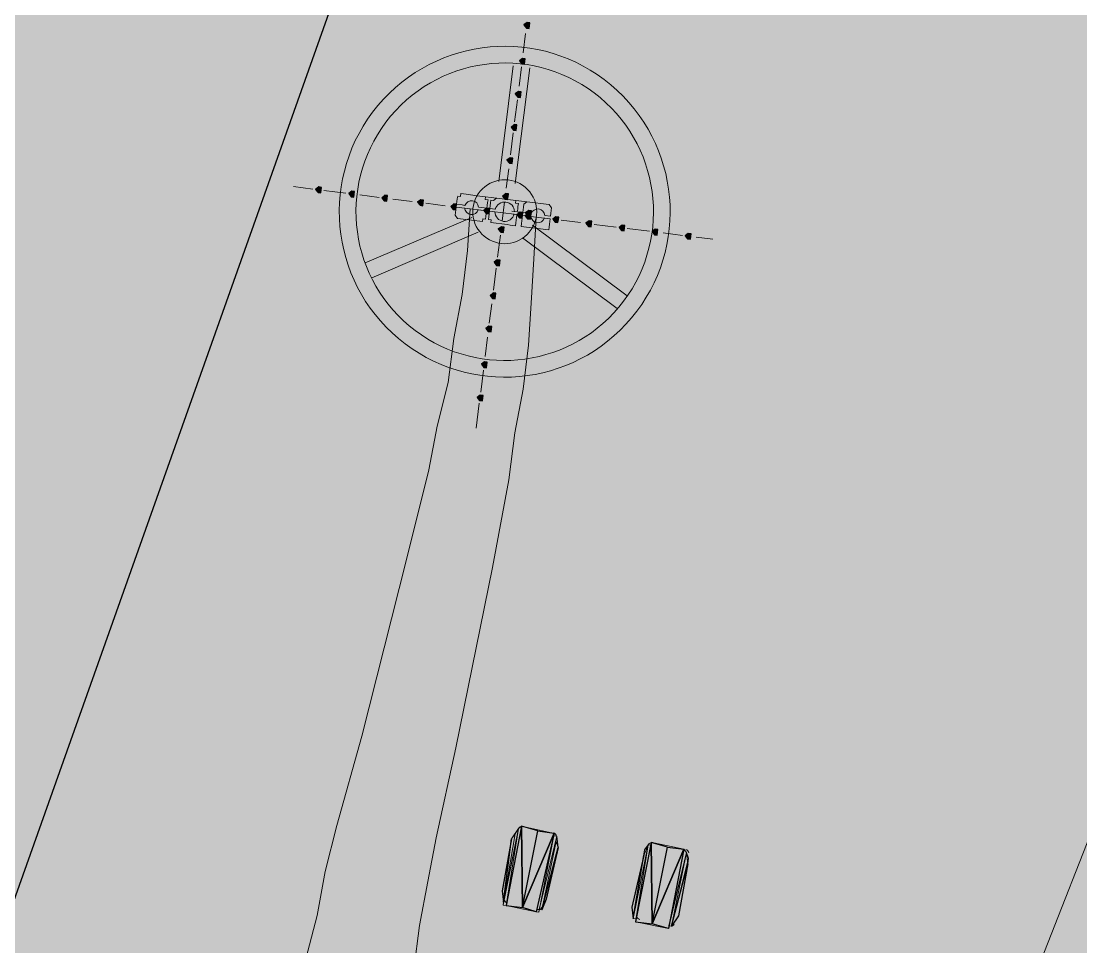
# Model space of a CAD drawing. Header units: metres. Extents: x -4 to 509425, y 7549 to 4732445.
# Drawn here: x 476022.49 to 476025.717, y 4719784.558 to 4719787.376 of the extents above; entities that cross this region are included whole.
import ezdxf

# ---------------------------------------------------------------- set-up
doc = ezdxf.new("R2010")
doc.units = ezdxf.units.M
doc.header["$LTSCALE"] = 0.01
doc.header["$MEASUREMENT"] = 0
doc.layers.get('0').update_dxf_attribs({"lineweight": 0})
for name, color, linetype in [('_SUBESTACIÓN', 1, 'Continuous'), ('NUDO GAROÑA', 211, 'Continuous'), ('SUBESTACION LA VID', 253, 'Continuous')]:
    doc.layers.add(name, color=color, linetype=linetype)
doc.layers.add('LINEA LA VID-EL CARRASCAL EXISTENTE', color=255, linetype='Continuous', lineweight=0)
doc.layers.add('VCRB LINEA ENTRONQUE', color=7, linetype='Continuous', lineweight=0)

# ---------------------------------------------------------------- blocks, each defined once
blk = doc.blocks.new('A$Cfff6051d')
at = {"layer": 'SUBESTACION LA VID', "transparency": 33554687}
h = blk.add_hatch(color=256, dxfattribs=at)
h.dxf.hatch_style = 2
h.paths.add_polyline_path([(476024.0376, 4719787.3625), (476024.0386, 4719787.3709), (476024.0302, 4719787.3719), (476024.0208, 4719787.3646), (476024.0281, 4719787.3551), (476024.0365, 4719787.3541)])
h = blk.add_hatch(color=256, dxfattribs=at)
h.dxf.hatch_style = 2
h.paths.add_polyline_path([(476024.0239, 4719787.2533), (476024.0249, 4719787.2617), (476024.0165, 4719787.2627), (476024.0071, 4719787.2554), (476024.0144, 4719787.2459), (476024.0228, 4719787.2449)])
h = blk.add_hatch(color=256, dxfattribs=at)
h.dxf.hatch_style = 2
h.paths.add_polyline_path([(476024.0112, 4719787.1525), (476024.0123, 4719787.1609), (476024.0039, 4719787.1619), (476023.9944, 4719787.1546), (476024.0018, 4719787.1451), (476024.0102, 4719787.1441)])
h = blk.add_hatch(color=256, dxfattribs=at)
h.dxf.hatch_style = 2
h.paths.add_polyline_path([(476023.9986, 4719787.0517), (476023.9996, 4719787.0601), (476023.9912, 4719787.0611), (476023.9818, 4719787.0538), (476023.9891, 4719787.0443), (476023.9975, 4719787.0433)])
h = blk.add_hatch(color=256, dxfattribs=at)
h.dxf.hatch_style = 2
h.paths.add_polyline_path([(476023.986, 4719786.9509), (476023.987, 4719786.9593), (476023.9786, 4719786.9603), (476023.9692, 4719786.953), (476023.9765, 4719786.9435), (476023.9849, 4719786.9425)])
h = blk.add_hatch(color=256, dxfattribs=at)
h.dxf.hatch_style = 2
h.paths.add_polyline_path([(476023.4031, 4719786.8618), (476023.4042, 4719786.8702), (476023.3958, 4719786.8713), (476023.3863, 4719786.8639), (476023.3937, 4719786.8545), (476023.4021, 4719786.8534)])
h = blk.add_hatch(color=256, dxfattribs=at)
h.dxf.hatch_style = 2
h.paths.add_polyline_path([(476023.5039, 4719786.8492), (476023.505, 4719786.8576), (476023.4966, 4719786.8586), (476023.4871, 4719786.8513), (476023.4945, 4719786.8418), (476023.5029, 4719786.8408)])
h = blk.add_hatch(color=256, dxfattribs=at)
h.dxf.hatch_style = 2
h.paths.add_polyline_path([(476023.6047, 4719786.8365), (476023.6058, 4719786.8449), (476023.5974, 4719786.846), (476023.5879, 4719786.8386), (476023.5953, 4719786.8292), (476023.6037, 4719786.8281)])
h = blk.add_hatch(color=256, dxfattribs=at)
h.dxf.hatch_style = 2
h.paths.add_polyline_path([(476023.9723, 4719786.8416), (476023.9733, 4719786.85), (476023.9649, 4719786.8511), (476023.9555, 4719786.8438), (476023.9628, 4719786.8343), (476023.9712, 4719786.8332)])
h = blk.add_hatch(color=256, dxfattribs=at)
h.dxf.hatch_style = 2
h.paths.add_polyline_path([(476023.7139, 4719786.8228), (476023.715, 4719786.8312), (476023.7066, 4719786.8323), (476023.6971, 4719786.8249), (476023.7045, 4719786.8155), (476023.7129, 4719786.8144)])
h = blk.add_hatch(color=256, dxfattribs=at)
h.dxf.hatch_style = 2
h.paths.add_polyline_path([(476023.8147, 4719786.8102), (476023.8158, 4719786.8186), (476023.8074, 4719786.8197), (476023.7979, 4719786.8123), (476023.8053, 4719786.8029), (476023.8137, 4719786.8018)])
h = blk.add_hatch(color=256, dxfattribs=at)
h.dxf.hatch_style = 2
h.paths.add_polyline_path([(476023.9155, 4719786.7976), (476023.9166, 4719786.806), (476023.9082, 4719786.807), (476023.8987, 4719786.7997), (476023.9061, 4719786.7902), (476023.9145, 4719786.7892)])
h = blk.add_hatch(color=256, dxfattribs=at)
h.dxf.hatch_style = 2
h.paths.add_polyline_path([(476024.0163, 4719786.7849), (476024.0174, 4719786.7933), (476024.009, 4719786.7944), (476023.9995, 4719786.787), (476024.0069, 4719786.7776), (476024.0153, 4719786.7765)])
h = blk.add_hatch(color=256, dxfattribs=at)
h.dxf.hatch_style = 2
h.paths.add_polyline_path([(476024.0415, 4719786.7818), (476024.0426, 4719786.7902), (476024.0342, 4719786.7912), (476024.0247, 4719786.7839), (476024.0321, 4719786.7744), (476024.0405, 4719786.7734)])
h = blk.add_hatch(color=256, dxfattribs=at)
h.dxf.hatch_style = 2
h.paths.add_polyline_path([(476024.0426, 4719786.7902), (476024.0437, 4719786.7986), (476024.0353, 4719786.7996), (476024.0258, 4719786.7923), (476024.0331, 4719786.7828), (476024.0415, 4719786.7818)])
h = blk.add_hatch(color=256, dxfattribs=at)
h.dxf.hatch_style = 2
h.paths.add_polyline_path([(476024.1256, 4719786.7712), (476024.1266, 4719786.7796), (476024.1182, 4719786.7807), (476024.1088, 4719786.7733), (476024.1161, 4719786.7639), (476024.1245, 4719786.7628)])
h = blk.add_hatch(color=256, dxfattribs=at)
h.dxf.hatch_style = 2
h.paths.add_polyline_path([(476023.9596, 4719786.7408), (476023.9607, 4719786.7492), (476023.9523, 4719786.7503), (476023.9428, 4719786.743), (476023.9502, 4719786.7335), (476023.9586, 4719786.7324)])
h = blk.add_hatch(color=256, dxfattribs=at)
h.dxf.hatch_style = 2
h.paths.add_polyline_path([(476024.2264, 4719786.7586), (476024.2274, 4719786.767), (476024.219, 4719786.7681), (476024.2096, 4719786.7607), (476024.2169, 4719786.7513), (476024.2253, 4719786.7502)])
h = blk.add_hatch(color=256, dxfattribs=at)
h.dxf.hatch_style = 2
h.paths.add_polyline_path([(476024.3272, 4719786.746), (476024.3282, 4719786.7544), (476024.3198, 4719786.7554), (476024.3104, 4719786.7481), (476024.3177, 4719786.7386), (476024.3261, 4719786.7376)])
h = blk.add_hatch(color=256, dxfattribs=at)
h.dxf.hatch_style = 2
h.paths.add_polyline_path([(476024.428, 4719786.7333), (476024.429, 4719786.7417), (476024.4206, 4719786.7428), (476024.4112, 4719786.7354), (476024.4185, 4719786.726), (476024.4269, 4719786.7249)])
h = blk.add_hatch(color=256, dxfattribs=at)
h.dxf.hatch_style = 2
h.paths.add_polyline_path([(476024.5288, 4719786.7207), (476024.5298, 4719786.7291), (476024.5214, 4719786.7301), (476024.512, 4719786.7228), (476024.5193, 4719786.7133), (476024.5277, 4719786.7123)])
h = blk.add_hatch(color=256, dxfattribs=at)
h.dxf.hatch_style = 2
h.paths.add_polyline_path([(476023.947, 4719786.64), (476023.948, 4719786.6484), (476023.9396, 4719786.6495), (476023.9302, 4719786.6421), (476023.9375, 4719786.6327), (476023.9459, 4719786.6316)])
h = blk.add_hatch(color=256, dxfattribs=at)
h.dxf.hatch_style = 2
h.paths.add_polyline_path([(476023.9344, 4719786.5392), (476023.9354, 4719786.5476), (476023.927, 4719786.5487), (476023.9175, 4719786.5413), (476023.9249, 4719786.5319), (476023.9333, 4719786.5308)])
h = blk.add_hatch(color=256, dxfattribs=at)
h.dxf.hatch_style = 2
h.paths.add_polyline_path([(476023.9217, 4719786.4384), (476023.9228, 4719786.4468), (476023.9144, 4719786.4479), (476023.9049, 4719786.4405), (476023.9123, 4719786.4311), (476023.9207, 4719786.43)])
h = blk.add_hatch(color=256, dxfattribs=at)
h.dxf.hatch_style = 2
h.paths.add_polyline_path([(476023.908, 4719786.3292), (476023.9091, 4719786.3376), (476023.9007, 4719786.3387), (476023.8912, 4719786.3313), (476023.8986, 4719786.3219), (476023.907, 4719786.3208)])
h = blk.add_hatch(color=256, dxfattribs=at)
h.dxf.hatch_style = 2
h.paths.add_polyline_path([(476023.8954, 4719786.2284), (476023.8964, 4719786.2368), (476023.888, 4719786.2379), (476023.8786, 4719786.2305), (476023.8859, 4719786.2211), (476023.8943, 4719786.22)])
at = {"layer": 'SUBESTACION LA VID', "lineweight": 15}
for p, q in [((476024.026, 4719787.3383), (476024.0186, 4719787.2795)), ((476023.9882, 4719787.2407), (476023.9439, 4719786.8879)), ((476023.9943, 4719786.8815), (476024.0386, 4719787.2344)), ((476024.0134, 4719787.2375), (476024.006, 4719787.1787)), ((476024.0007, 4719787.1367), (476023.9923, 4719787.0695)), ((476023.9881, 4719787.0359), (476023.9797, 4719786.9687)), ((476023.9744, 4719786.9267), (476023.967, 4719786.8679)), ((476023.3191, 4719786.8723), (476023.3779, 4719786.865)), ((476023.4115, 4719786.8608), (476023.4787, 4719786.8523)), ((476023.5207, 4719786.8471), (476023.5795, 4719786.8397)), ((476023.8788, 4719786.8448), (476023.946, 4719786.8364)), ((476023.6215, 4719786.8344), (476023.6803, 4719786.8271)), ((476023.7223, 4719786.8218), (476023.7811, 4719786.8144)), ((476023.8231, 4719786.8092), (476023.8903, 4719786.8007)), ((476023.8315, 4719786.8081), (476023.8399, 4719786.807)), ((476023.8326, 4719786.8165), (476023.841, 4719786.8154)), ((476023.9082, 4719786.807), (476023.9166, 4719786.806)), ((476023.9618, 4719786.8259), (476023.9544, 4719786.7671)), ((476023.9796, 4719786.8322), (476024.0468, 4719786.8238)), ((476023.862, 4719786.7787), (476023.5375, 4719786.6402)), ((476023.9239, 4719786.7965), (476023.9911, 4719786.7881)), ((476024.0174, 4719786.7933), (476024.0006, 4719786.7954)), ((476024.0331, 4719786.7828), (476024.092, 4719786.7755)), ((476024.3355, 4719786.5401), (476024.0468, 4719786.7555)), ((476024.134, 4719786.7702), (476024.1928, 4719786.7628)), ((476024.2348, 4719786.7575), (476024.302, 4719786.7491)), ((476024.3356, 4719786.7449), (476024.4028, 4719786.7365)), ((476023.5574, 4719786.595), (476023.8819, 4719786.7335)), ((476023.9491, 4719786.7251), (476023.9407, 4719786.6579)), ((476024.0163, 4719786.7167), (476024.305, 4719786.5013)), ((476024.4448, 4719786.7312), (476024.5036, 4719786.7238)), ((476024.5456, 4719786.7186), (476024.596, 4719786.7123)), ((476023.9365, 4719786.6243), (476023.9281, 4719786.5571)), ((476023.9228, 4719786.5151), (476023.9154, 4719786.4563)), ((476023.9102, 4719786.4143), (476023.9028, 4719786.3555)), ((476023.8975, 4719786.3135), (476023.8891, 4719786.2463)), ((476023.8849, 4719786.2127), (476023.8754, 4719786.1371)), ((476024.0136, 4719784.9252), (476024.1049, 4719784.9052)), ((476024.0629, 4719784.9105), (476024.0166, 4719784.6774)), ((476024.4168, 4719784.8747), (476024.5081, 4719784.8547)), ((476024.4577, 4719784.861), (476024.4114, 4719784.6279)), ((476024.0576, 4719784.6637), (476023.9662, 4719784.6837)), ((476024.4608, 4719784.6132), (476024.361, 4719784.6342))]:
    blk.add_line(p, q, dxfattribs=at)
at = {"layer": 'SUBESTACION LA VID', "lineweight": 0}
for p, q in [((476024.0166, 4719784.6774), (476024.0136, 4719784.9252)), ((476024.0166, 4719784.6774), (476024.1133, 4719784.9042)), ((476024.4114, 4719784.6279), (476024.4084, 4719784.8757)), ((476024.4114, 4719784.6279), (476024.5081, 4719784.8547)), ((476023.9589, 4719784.6932), (476023.9547, 4719784.7278)), ((476024.0754, 4719784.67), (476024.088, 4719784.7026)), ((476024.3537, 4719784.6437), (476024.3495, 4719784.6783)), ((476024.4703, 4719784.6205), (476024.4913, 4719784.652))]:
    blk.add_line(p, q, dxfattribs=at)
at = {"layer": 'SUBESTACION LA VID'}
for points in [[(476024.0376, 4719787.3625), (476024.0386, 4719787.3709), (476024.0302, 4719787.3719), (476024.0208, 4719787.3646), (476024.0281, 4719787.3551), (476024.0365, 4719787.3541)], [(476024.0239, 4719787.2533), (476024.0249, 4719787.2617), (476024.0165, 4719787.2627), (476024.0071, 4719787.2554), (476024.0144, 4719787.2459), (476024.0228, 4719787.2449)], [(476024.0112, 4719787.1525), (476024.0123, 4719787.1609), (476024.0039, 4719787.1619), (476023.9944, 4719787.1546), (476024.0018, 4719787.1451), (476024.0102, 4719787.1441)], [(476023.9986, 4719787.0517), (476023.9996, 4719787.0601), (476023.9912, 4719787.0611), (476023.9818, 4719787.0538), (476023.9891, 4719787.0443), (476023.9975, 4719787.0433)], [(476023.986, 4719786.9509), (476023.987, 4719786.9593), (476023.9786, 4719786.9603), (476023.9692, 4719786.953), (476023.9765, 4719786.9435), (476023.9849, 4719786.9425)], [(476023.4031, 4719786.8618), (476023.4042, 4719786.8702), (476023.3958, 4719786.8713), (476023.3863, 4719786.8639), (476023.3937, 4719786.8545), (476023.4021, 4719786.8534)], [(476023.5039, 4719786.8492), (476023.505, 4719786.8576), (476023.4966, 4719786.8586), (476023.4871, 4719786.8513), (476023.4945, 4719786.8418), (476023.5029, 4719786.8408)], [(476023.6047, 4719786.8365), (476023.6058, 4719786.8449), (476023.5974, 4719786.846), (476023.5879, 4719786.8386), (476023.5953, 4719786.8292), (476023.6037, 4719786.8281)], [(476023.9723, 4719786.8416), (476023.9733, 4719786.85), (476023.9649, 4719786.8511), (476023.9555, 4719786.8438), (476023.9628, 4719786.8343), (476023.9712, 4719786.8332)], [(476023.7139, 4719786.8228), (476023.715, 4719786.8312), (476023.7066, 4719786.8323), (476023.6971, 4719786.8249), (476023.7045, 4719786.8155), (476023.7129, 4719786.8144)], [(476023.8147, 4719786.8102), (476023.8158, 4719786.8186), (476023.8074, 4719786.8197), (476023.7979, 4719786.8123), (476023.8053, 4719786.8029), (476023.8137, 4719786.8018)], [(476023.9155, 4719786.7976), (476023.9166, 4719786.806), (476023.9082, 4719786.807), (476023.8987, 4719786.7997), (476023.9061, 4719786.7902), (476023.9145, 4719786.7892)], [(476024.0163, 4719786.7849), (476024.0174, 4719786.7933), (476024.009, 4719786.7944), (476023.9995, 4719786.787), (476024.0069, 4719786.7776), (476024.0153, 4719786.7765)], [(476024.0415, 4719786.7818), (476024.0426, 4719786.7902), (476024.0342, 4719786.7912), (476024.0247, 4719786.7839), (476024.0321, 4719786.7744), (476024.0405, 4719786.7734)], [(476024.0426, 4719786.7902), (476024.0437, 4719786.7986), (476024.0353, 4719786.7996), (476024.0258, 4719786.7923), (476024.0331, 4719786.7828), (476024.0415, 4719786.7818)], [(476024.1256, 4719786.7712), (476024.1266, 4719786.7796), (476024.1182, 4719786.7807), (476024.1088, 4719786.7733), (476024.1161, 4719786.7639), (476024.1245, 4719786.7628)], [(476023.9596, 4719786.7408), (476023.9607, 4719786.7492), (476023.9523, 4719786.7503), (476023.9428, 4719786.743), (476023.9502, 4719786.7335), (476023.9586, 4719786.7324)], [(476024.2264, 4719786.7586), (476024.2274, 4719786.767), (476024.219, 4719786.7681), (476024.2096, 4719786.7607), (476024.2169, 4719786.7513), (476024.2253, 4719786.7502)], [(476024.3272, 4719786.746), (476024.3282, 4719786.7544), (476024.3198, 4719786.7554), (476024.3104, 4719786.7481), (476024.3177, 4719786.7386), (476024.3261, 4719786.7376)], [(476024.428, 4719786.7333), (476024.429, 4719786.7417), (476024.4206, 4719786.7428), (476024.4112, 4719786.7354), (476024.4185, 4719786.726), (476024.4269, 4719786.7249)], [(476024.5288, 4719786.7207), (476024.5298, 4719786.7291), (476024.5214, 4719786.7301), (476024.512, 4719786.7228), (476024.5193, 4719786.7133), (476024.5277, 4719786.7123)], [(476023.947, 4719786.64), (476023.948, 4719786.6484), (476023.9396, 4719786.6495), (476023.9302, 4719786.6421), (476023.9375, 4719786.6327), (476023.9459, 4719786.6316)], [(476023.9344, 4719786.5392), (476023.9354, 4719786.5476), (476023.927, 4719786.5487), (476023.9175, 4719786.5413), (476023.9249, 4719786.5319), (476023.9333, 4719786.5308)], [(476023.9217, 4719786.4384), (476023.9228, 4719786.4468), (476023.9144, 4719786.4479), (476023.9049, 4719786.4405), (476023.9123, 4719786.4311), (476023.9207, 4719786.43)], [(476023.908, 4719786.3292), (476023.9091, 4719786.3376), (476023.9007, 4719786.3387), (476023.8912, 4719786.3313), (476023.8986, 4719786.3219), (476023.907, 4719786.3208)], [(476023.8954, 4719786.2284), (476023.8964, 4719786.2368), (476023.888, 4719786.2379), (476023.8786, 4719786.2305), (476023.8859, 4719786.2211), (476023.8943, 4719786.22)], [(476024.0166, 4719784.6774), (476024.0136, 4719784.9252), (476023.9662, 4719784.6837)], [(476024.0629, 4719784.9105), (476024.0136, 4719784.9252), (476024.0166, 4719784.6774)], [(476024.0629, 4719784.9105), (476024.1133, 4719784.9042), (476024.0166, 4719784.6774)], [(476024.0166, 4719784.6774), (476024.1133, 4719784.9042), (476024.0576, 4719784.6637)], [(476023.9547, 4719784.7278), (476023.9589, 4719784.6932), (476023.9831, 4719784.8864)], [(476024.4114, 4719784.6279), (476024.4084, 4719784.8757), (476024.361, 4719784.6342)], [(476024.4577, 4719784.861), (476024.4084, 4719784.8757), (476024.4114, 4719784.6279)], [(476024.088, 4719784.7026), (476024.0754, 4719784.67), (476024.1249, 4719784.8601)], [(476024.4577, 4719784.861), (476024.5081, 4719784.8547), (476024.4114, 4719784.6279)], [(476024.4114, 4719784.6279), (476024.5081, 4719784.8547), (476024.4608, 4719784.6132)], [(476024.3495, 4719784.6783), (476024.3537, 4719784.6437), (476024.3863, 4719784.8358)], [(476024.4913, 4719784.652), (476024.4703, 4719784.6205), (476024.5197, 4719784.8106)]]:
    blk.add_lwpolyline(points, close=True, dxfattribs=at)
at = {"layer": 'SUBESTACION LA VID', "lineweight": 0}
for points in [[(476024.0376, 4719787.3625), (476024.0386, 4719787.3709), (476024.0302, 4719787.3719), (476024.0208, 4719787.3646), (476024.0281, 4719787.3551), (476024.0365, 4719787.3541)], [(476024.0239, 4719787.2533), (476024.0249, 4719787.2617), (476024.0165, 4719787.2627), (476024.0071, 4719787.2554), (476024.0144, 4719787.2459), (476024.0228, 4719787.2449)], [(476024.0112, 4719787.1525), (476024.0123, 4719787.1609), (476024.0039, 4719787.1619), (476023.9944, 4719787.1546), (476024.0018, 4719787.1451), (476024.0102, 4719787.1441)], [(476023.9986, 4719787.0517), (476023.9996, 4719787.0601), (476023.9912, 4719787.0611), (476023.9818, 4719787.0538), (476023.9891, 4719787.0443), (476023.9975, 4719787.0433)], [(476023.986, 4719786.9509), (476023.987, 4719786.9593), (476023.9786, 4719786.9603), (476023.9692, 4719786.953), (476023.9765, 4719786.9435), (476023.9849, 4719786.9425)], [(476023.4031, 4719786.8618), (476023.4042, 4719786.8702), (476023.3958, 4719786.8713), (476023.3863, 4719786.8639), (476023.3937, 4719786.8545), (476023.4021, 4719786.8534)], [(476023.5039, 4719786.8492), (476023.505, 4719786.8576), (476023.4966, 4719786.8586), (476023.4871, 4719786.8513), (476023.4945, 4719786.8418), (476023.5029, 4719786.8408)], [(476023.6047, 4719786.8365), (476023.6058, 4719786.8449), (476023.5974, 4719786.846), (476023.5879, 4719786.8386), (476023.5953, 4719786.8292), (476023.6037, 4719786.8281)], [(476023.9723, 4719786.8416), (476023.9733, 4719786.85), (476023.9649, 4719786.8511), (476023.9555, 4719786.8438), (476023.9628, 4719786.8343), (476023.9712, 4719786.8332)], [(476023.7139, 4719786.8228), (476023.715, 4719786.8312), (476023.7066, 4719786.8323), (476023.6971, 4719786.8249), (476023.7045, 4719786.8155), (476023.7129, 4719786.8144)], [(476023.8147, 4719786.8102), (476023.8158, 4719786.8186), (476023.8074, 4719786.8197), (476023.7979, 4719786.8123), (476023.8053, 4719786.8029), (476023.8137, 4719786.8018)], [(476023.9155, 4719786.7976), (476023.9166, 4719786.806), (476023.9082, 4719786.807), (476023.8987, 4719786.7997), (476023.9061, 4719786.7902), (476023.9145, 4719786.7892)], [(476024.0163, 4719786.7849), (476024.0174, 4719786.7933), (476024.009, 4719786.7944), (476023.9995, 4719786.787), (476024.0069, 4719786.7776), (476024.0153, 4719786.7765)], [(476024.0415, 4719786.7818), (476024.0426, 4719786.7902), (476024.0342, 4719786.7912), (476024.0247, 4719786.7839), (476024.0321, 4719786.7744), (476024.0405, 4719786.7734)], [(476024.0426, 4719786.7902), (476024.0437, 4719786.7986), (476024.0353, 4719786.7996), (476024.0258, 4719786.7923), (476024.0331, 4719786.7828), (476024.0415, 4719786.7818)], [(476024.1256, 4719786.7712), (476024.1266, 4719786.7796), (476024.1182, 4719786.7807), (476024.1088, 4719786.7733), (476024.1161, 4719786.7639), (476024.1245, 4719786.7628)], [(476023.9596, 4719786.7408), (476023.9607, 4719786.7492), (476023.9523, 4719786.7503), (476023.9428, 4719786.743), (476023.9502, 4719786.7335), (476023.9586, 4719786.7324)], [(476024.2264, 4719786.7586), (476024.2274, 4719786.767), (476024.219, 4719786.7681), (476024.2096, 4719786.7607), (476024.2169, 4719786.7513), (476024.2253, 4719786.7502)], [(476024.3272, 4719786.746), (476024.3282, 4719786.7544), (476024.3198, 4719786.7554), (476024.3104, 4719786.7481), (476024.3177, 4719786.7386), (476024.3261, 4719786.7376)], [(476024.428, 4719786.7333), (476024.429, 4719786.7417), (476024.4206, 4719786.7428), (476024.4112, 4719786.7354), (476024.4185, 4719786.726), (476024.4269, 4719786.7249)], [(476024.5288, 4719786.7207), (476024.5298, 4719786.7291), (476024.5214, 4719786.7301), (476024.512, 4719786.7228), (476024.5193, 4719786.7133), (476024.5277, 4719786.7123)], [(476023.947, 4719786.64), (476023.948, 4719786.6484), (476023.9396, 4719786.6495), (476023.9302, 4719786.6421), (476023.9375, 4719786.6327), (476023.9459, 4719786.6316)], [(476023.9344, 4719786.5392), (476023.9354, 4719786.5476), (476023.927, 4719786.5487), (476023.9175, 4719786.5413), (476023.9249, 4719786.5319), (476023.9333, 4719786.5308)], [(476023.9217, 4719786.4384), (476023.9228, 4719786.4468), (476023.9144, 4719786.4479), (476023.9049, 4719786.4405), (476023.9123, 4719786.4311), (476023.9207, 4719786.43)], [(476023.908, 4719786.3292), (476023.9091, 4719786.3376), (476023.9007, 4719786.3387), (476023.8912, 4719786.3313), (476023.8986, 4719786.3219), (476023.907, 4719786.3208)], [(476023.8954, 4719786.2284), (476023.8964, 4719786.2368), (476023.888, 4719786.2379), (476023.8786, 4719786.2305), (476023.8859, 4719786.2211), (476023.8943, 4719786.22)], [(476024.0166, 4719784.6774), (476024.0136, 4719784.9252), (476023.9662, 4719784.6837)], [(476024.0629, 4719784.9105), (476024.0136, 4719784.9252), (476024.0166, 4719784.6774)], [(476024.0629, 4719784.9105), (476024.1133, 4719784.9042), (476024.0166, 4719784.6774)], [(476024.0166, 4719784.6774), (476024.1133, 4719784.9042), (476024.0576, 4719784.6637)], [(476023.9547, 4719784.7278), (476023.9589, 4719784.6932), (476023.9831, 4719784.8864)], [(476024.4114, 4719784.6279), (476024.4084, 4719784.8757), (476024.361, 4719784.6342)], [(476024.4577, 4719784.861), (476024.4084, 4719784.8757), (476024.4114, 4719784.6279)], [(476024.088, 4719784.7026), (476024.0754, 4719784.67), (476024.1249, 4719784.8601)], [(476024.4577, 4719784.861), (476024.5081, 4719784.8547), (476024.4114, 4719784.6279)], [(476024.4114, 4719784.6279), (476024.5081, 4719784.8547), (476024.4608, 4719784.6132)], [(476024.3495, 4719784.6783), (476024.3537, 4719784.6437), (476024.3863, 4719784.8358)], [(476024.4913, 4719784.652), (476024.4703, 4719784.6205), (476024.5197, 4719784.8106)]]:
    blk.add_lwpolyline(points, close=True, dxfattribs=at)
at = {"layer": 'SUBESTACION LA VID', "lineweight": 15}
for points in [[(476023.883, 4719786.8102), (476023.9082, 4719786.807), (476023.9092, 4719786.8154), (476023.9103, 4719786.8238), (476023.9114, 4719786.8322), (476023.903, 4719786.8333), (476023.904, 4719786.8417), (476023.8956, 4719786.8427), (476023.8788, 4719786.8448), (476023.8452, 4719786.849), (476023.8368, 4719786.8501), (476023.8284, 4719786.8512), (476023.8274, 4719786.8428), (476023.819, 4719786.8438), (476023.8179, 4719786.8354), (476023.8168, 4719786.827), (476023.8158, 4719786.8186), (476023.8326, 4719786.8165)], [(476023.9628, 4719786.8343), (476023.946, 4719786.8364), (476023.9376, 4719786.8375), (476023.9282, 4719786.8301), (476023.9198, 4719786.8312), (476023.9187, 4719786.8228), (476023.9176, 4719786.8144), (476023.9166, 4719786.806), (476023.9334, 4719786.8039)], [(476023.8819, 4719786.8018), (476023.9071, 4719786.7986), (476023.9061, 4719786.7902), (476023.905, 4719786.7818), (476023.904, 4719786.7734), (476023.8956, 4719786.7745), (476023.8945, 4719786.7661), (476023.8861, 4719786.7671), (476023.8693, 4719786.7692), (476023.8357, 4719786.7734), (476023.8273, 4719786.7745), (476023.8189, 4719786.7756), (476023.8116, 4719786.785), (476023.8126, 4719786.7934), (476023.8137, 4719786.8018), (476023.8147, 4719786.8102), (476023.8315, 4719786.8081)], [(476023.9628, 4719786.8343), (476023.9796, 4719786.8322), (476023.988, 4719786.8311), (476023.9964, 4719786.8301), (476023.9954, 4719786.8217), (476024.0038, 4719786.8206), (476024.0027, 4719786.8122), (476024.0017, 4719786.8038), (476024.0006, 4719786.7954), (476023.9838, 4719786.7975)], [(476024.0846, 4719786.7849), (476024.1014, 4719786.7828), (476024.1025, 4719786.7912), (476024.1035, 4719786.7996), (476024.1046, 4719786.808), (476024.0972, 4719786.8175), (476024.0888, 4719786.8185), (476024.0804, 4719786.8196), (476024.0468, 4719786.8238), (476024.0384, 4719786.8248), (476024.03, 4719786.8259), (476024.0206, 4719786.8185), (476024.0195, 4719786.8101), (476024.0185, 4719786.8017), (476024.0174, 4719786.7933), (476024.0342, 4719786.7912)], [(476023.8567, 4719786.8049), (476023.8493, 4719786.6779), (476023.8325, 4719786.5435), (476023.8072, 4719786.4101), (476023.7904, 4719786.2757), (476023.7567, 4719786.1434), (476023.7315, 4719786.0101), (476023.6631, 4719785.7371), (476023.5275, 4719785.1995), (476023.4507, 4719784.9275), (476023.416, 4719784.7868), (476023.3908, 4719784.6535), (476023.3571, 4719784.5212)], [(476024.0583, 4719786.7797), (476024.051, 4719786.6526), (476024.0425, 4719786.5171), (476024.0351, 4719786.3901), (476024.0183, 4719786.2557), (476023.993, 4719786.1223), (476023.9751, 4719785.9795), (476023.9246, 4719785.7128), (476023.8131, 4719785.1637), (476023.7531, 4719784.8896), (476023.7279, 4719784.7563), (476023.7026, 4719784.6229), (476023.6858, 4719784.4885)], [(476023.9533, 4719786.7587), (476023.9365, 4719786.7608), (476023.9281, 4719786.7619), (476023.9197, 4719786.7629), (476023.9208, 4719786.7713), (476023.9124, 4719786.7724), (476023.9134, 4719786.7808), (476023.9145, 4719786.7892), (476023.9155, 4719786.7976), (476023.9323, 4719786.7955)], [(476023.9533, 4719786.7587), (476023.9701, 4719786.7566), (476023.9785, 4719786.7555), (476023.9869, 4719786.7545), (476023.9953, 4719786.7534), (476023.9964, 4719786.7618), (476023.9974, 4719786.7702), (476023.9985, 4719786.7786), (476023.9995, 4719786.787), (476023.9827, 4719786.7891)], [(476024.0836, 4719786.7765), (476024.1004, 4719786.7744), (476024.0993, 4719786.766), (476024.0982, 4719786.7576), (476024.0972, 4719786.7492), (476024.0961, 4719786.7408), (476024.0877, 4719786.7419), (476024.0793, 4719786.7429), (476024.0709, 4719786.744), (476024.0373, 4719786.7482), (476024.0289, 4719786.7492), (476024.0205, 4719786.7503), (476024.0121, 4719786.7513), (476024.0132, 4719786.7597), (476024.0142, 4719786.7681), (476024.0153, 4719786.7765), (476024.0163, 4719786.7849), (476024.0331, 4719786.7828)], [(476024.0629, 4719784.9105), (476024.0136, 4719784.9252), (476024.0041, 4719784.9179), (476023.9936, 4719784.9021), (476023.9831, 4719784.8864), (476023.9547, 4719784.7278), (476023.9589, 4719784.6932), (476023.9578, 4719784.6848), (476023.9662, 4719784.6837), (476024.0166, 4719784.6774), (476024.0629, 4719784.9105)], [(476023.9589, 4719784.6932), (476023.9547, 4719784.7278), (476023.9831, 4719784.8864), (476024.0041, 4719784.9179)], [(476024.0629, 4719784.9105), (476024.1049, 4719784.9052), (476024.1133, 4719784.9042), (476024.1123, 4719784.8958), (476024.1207, 4719784.8947), (476024.1186, 4719784.8779), (476024.1249, 4719784.8601), (476024.088, 4719784.7026), (476024.0754, 4719784.67), (476024.067, 4719784.6711), (476024.066, 4719784.6627), (476024.0576, 4719784.6637), (476024.0166, 4719784.6774), (476024.0629, 4719784.9105)], [(476024.1207, 4719784.8947), (476024.1249, 4719784.8601), (476024.088, 4719784.7026), (476024.0754, 4719784.67)], [(476024.4577, 4719784.861), (476024.4168, 4719784.8747), (476024.4084, 4719784.8757), (476024.4073, 4719784.8673), (476024.3989, 4719784.8684), (476024.3884, 4719784.8526), (476024.3863, 4719784.8358), (476024.3495, 4719784.6783), (476024.3537, 4719784.6437), (476024.3621, 4719784.6426), (476024.361, 4719784.6342), (476024.4114, 4719784.6279), (476024.4577, 4719784.861)], [(476024.3537, 4719784.6437), (476024.3495, 4719784.6783), (476024.3863, 4719784.8358), (476024.3989, 4719784.8684)], [(476024.4577, 4719784.861), (476024.5081, 4719784.8547), (476024.5155, 4719784.8452), (476024.5218, 4719784.8274), (476024.5197, 4719784.8106), (476024.4913, 4719784.652), (476024.4703, 4719784.6205), (476024.4619, 4719784.6216), (476024.4608, 4719784.6132), (476024.4114, 4719784.6279), (476024.4577, 4719784.861)], [(476024.5155, 4719784.8452), (476024.5197, 4719784.8106), (476024.4913, 4719784.652), (476024.4703, 4719784.6205)]]:
    blk.add_lwpolyline(points, dxfattribs=at)
at = {"layer": 'SUBESTACION LA VID', "lineweight": 0}
for points in [[(476024.0125, 4719784.9168), (476023.9662, 4719784.6837), (476024.0041, 4719784.9179), (476023.9662, 4719784.6837), (476024.0041, 4719784.9179), (476023.9662, 4719784.6837), (476024.0041, 4719784.9179), (476023.9662, 4719784.6837), (476024.0041, 4719784.9179), (476023.9578, 4719784.6848)], [(476023.9589, 4719784.6932), (476024.0041, 4719784.9179), (476023.9589, 4719784.6932), (476024.0041, 4719784.9179), (476023.9589, 4719784.6932), (476024.0041, 4719784.9179), (476023.9589, 4719784.6932), (476023.9936, 4719784.9021), (476023.9589, 4719784.6932), (476023.9831, 4719784.8864)], [(476024.0629, 4719784.9105), (476024.0136, 4719784.9252), (476024.0629, 4719784.9105)], [(476024.0576, 4719784.6637), (476024.1133, 4719784.9042), (476024.0576, 4719784.6637), (476024.1123, 4719784.8958), (476024.066, 4719784.6627), (476024.1123, 4719784.8958), (476024.066, 4719784.6627), (476024.1123, 4719784.8958)], [(476024.1049, 4719784.9052), (476024.0629, 4719784.9105), (476024.1133, 4719784.9042)], [(476024.067, 4719784.6711), (476024.1207, 4719784.8947), (476024.067, 4719784.6711), (476024.1207, 4719784.8947), (476024.067, 4719784.6711), (476024.1207, 4719784.8947), (476024.067, 4719784.6711), (476024.1207, 4719784.8947), (476024.067, 4719784.6711)], [(476024.0754, 4719784.67), (476024.1186, 4719784.8779), (476024.0754, 4719784.67), (476024.1249, 4719784.8601)], [(476024.4168, 4719784.8747), (476024.4577, 4719784.861), (476024.4084, 4719784.8757)], [(476024.3537, 4719784.6437), (476024.3989, 4719784.8684), (476024.3537, 4719784.6437), (476024.3989, 4719784.8684)], [(476024.3537, 4719784.6437), (476024.3884, 4719784.8526), (476024.3537, 4719784.6437), (476024.3863, 4719784.8358)], [(476024.361, 4719784.6342), (476024.4073, 4719784.8673), (476024.361, 4719784.6342), (476024.4073, 4719784.8673), (476024.361, 4719784.6342), (476024.4073, 4719784.8673), (476024.361, 4719784.6342), (476024.3989, 4719784.8684), (476024.361, 4719784.6342), (476024.3989, 4719784.8684), (476024.3621, 4719784.6426), (476024.3989, 4719784.8684), (476024.3621, 4719784.6426)], [(476024.4577, 4719784.861), (476024.5081, 4719784.8547), (476024.4577, 4719784.861)], [(476024.4608, 4719784.6132), (476024.5081, 4719784.8547), (476024.4608, 4719784.6132), (476024.5155, 4719784.8452), (476024.4608, 4719784.6132), (476024.5155, 4719784.8452), (476024.4608, 4719784.6132), (476024.5155, 4719784.8452), (476024.4619, 4719784.6216), (476024.5155, 4719784.8452), (476024.4619, 4719784.6216)], [(476024.4703, 4719784.6205), (476024.5155, 4719784.8452), (476024.4703, 4719784.6205), (476024.5155, 4719784.8452), (476024.4703, 4719784.6205), (476024.5155, 4719784.8452)], [(476024.4703, 4719784.6205), (476024.5218, 4719784.8274), (476024.4703, 4719784.6205), (476024.5197, 4719784.8106)]]:
    blk.add_lwpolyline(points, dxfattribs=at)
at = {"layer": 'SUBESTACION LA VID', "lineweight": 15}
for points, knots in [([(476024.2854, 4719787.1824), (476024.072, 4719787.3609), (476023.7543, 4719787.3325), (476023.5759, 4719787.1191), (476023.3974, 4719786.9057), (476023.4257, 4719786.588), (476023.6391, 4719786.4096), (476023.8525, 4719786.2311), (476024.1702, 4719786.2594), (476024.3487, 4719786.4728), (476024.5272, 4719786.6862), (476024.4988, 4719787.0039), (476024.2854, 4719787.1824)], [0, 0, 0, 0, 1, 1, 1, 2, 2, 2, 3, 3, 3, 4, 4, 4, 4]), ([(476024.253, 4719787.1433), (476024.0611, 4719787.3039), (476023.7755, 4719787.2785), (476023.6149, 4719787.0867), (476023.4544, 4719786.8948), (476023.4798, 4719786.6091), (476023.6716, 4719786.4486), (476023.8634, 4719786.2881), (476024.1491, 4719786.3135), (476024.3096, 4719786.5053), (476024.4702, 4719786.6971), (476024.4448, 4719786.9828), (476024.253, 4719787.1433)], [0, 0, 0, 0, 1, 1, 1, 2, 2, 2, 3, 3, 3, 4, 4, 4, 4]), ([(476024.0248, 4719786.8706), (476023.9835, 4719786.9051), (476023.9221, 4719786.8997), (476023.8876, 4719786.8584), (476023.8531, 4719786.8172), (476023.8586, 4719786.7558), (476023.8998, 4719786.7213), (476023.941, 4719786.6868), (476024.0024, 4719786.6922), (476024.0369, 4719786.7335), (476024.0714, 4719786.7747), (476024.066, 4719786.8361), (476024.0248, 4719786.8706)], [0, 0, 0, 0, 1, 1, 1, 2, 2, 2, 3, 3, 3, 4, 4, 4, 4]), ([(476023.8403, 4719786.8075), (476023.8409, 4719786.7972), (476023.8487, 4719786.7889), (476023.8588, 4719786.7876), (476023.869, 4719786.7863), (476023.8786, 4719786.7925), (476023.8817, 4719786.8023)], [0, 0, 0, 0, 1, 1, 1, 2, 2, 2, 2]), ([(476023.8826, 4719786.8098), (476023.882, 4719786.82), (476023.8743, 4719786.8283), (476023.8641, 4719786.8296), (476023.8539, 4719786.8309), (476023.8443, 4719786.8247), (476023.8413, 4719786.8149)], [0, 0, 0, 0, 1, 1, 1, 2, 2, 2, 2]), ([(476024.0842, 4719786.7845), (476024.0837, 4719786.7947), (476024.0759, 4719786.8031), (476024.0657, 4719786.8043), (476024.0556, 4719786.8056), (476024.0459, 4719786.7994), (476024.0429, 4719786.7897)], [0, 0, 0, 0, 1, 1, 1, 2, 2, 2, 2]), ([(476024.0419, 4719786.7822), (476024.0425, 4719786.772), (476024.0503, 4719786.7636), (476024.0604, 4719786.7623), (476024.0706, 4719786.7611), (476024.0802, 4719786.7672), (476024.0833, 4719786.777)], [0, 0, 0, 0, 1, 1, 1, 2, 2, 2, 2])]:
    blk.add_open_spline(points, degree=3, knots=knots, dxfattribs=at)
for points in [[(476023.966, 4719786.8254), (476023.9511, 4719786.8272), (476023.9372, 4719786.8177), (476023.9335, 4719786.8032)], [(476023.9919, 4719786.7958), (476023.992, 4719786.8108), (476023.9808, 4719786.8235), (476023.966, 4719786.8254)], [(476023.9326, 4719786.7961), (476023.9326, 4719786.7811), (476023.9437, 4719786.7684), (476023.9586, 4719786.7666)], [(476023.9586, 4719786.7666), (476023.9735, 4719786.7647), (476023.9874, 4719786.7742), (476023.991, 4719786.7888)], [(476024.0187, 4719784.9245), (476024.0134, 4719784.9256), (476024.008, 4719784.9232), (476024.0052, 4719784.9185)], [(476024.1201, 4719784.894), (476024.1193, 4719784.8993), (476024.1153, 4719784.9035), (476024.1101, 4719784.9046)], [(476024.4135, 4719784.875), (476024.4082, 4719784.8761), (476024.4028, 4719784.8737), (476024.4001, 4719784.869)], [(476024.5233, 4719784.8434), (476024.5225, 4719784.8487), (476024.5185, 4719784.8529), (476024.5133, 4719784.854)], [(476023.9605, 4719784.7025), (476023.9612, 4719784.6972), (476023.9652, 4719784.6928), (476023.9706, 4719784.6917)], [(476024.0619, 4719784.6718), (476024.0672, 4719784.6707), (476024.0725, 4719784.673), (476024.0753, 4719784.6776)], [(476024.3637, 4719784.652), (476024.3644, 4719784.6466), (476024.3685, 4719784.6423), (476024.3738, 4719784.6412)], [(476024.4651, 4719784.6212), (476024.4704, 4719784.6201), (476024.4757, 4719784.6225), (476024.4785, 4719784.6271)]]:
    blk.add_open_spline(points, degree=3, dxfattribs=at)

msp = doc.modelspace()

# ---------------------------------------------------------------- hatches: boundary and pattern name
at = {"layer": '_SUBESTACIÓN', "transparency": 33554559}
h = msp.add_hatch(color=1, dxfattribs=at)
h.dxf.hatch_style = 1
h.paths.add_polyline_path([(475968.6399, 4719805.825), (476089.9386, 4719790.615), (476078.1686, 4719696.74), (475956.8686, 4719711.9502)])

# ---------------------------------------------------------------- linework, layer by layer
at = {"color": 252, "linetype": 'Continuous'}
msp.add_line((476054.7468, 4719858.8969), (476022.7863, 4719777.3498), dxfattribs=at)
at = {"layer": 'LINEA LA VID-EL CARRASCAL EXISTENTE', "const_width": 0.25}
msp.add_lwpolyline([(476020.09, 4719778), (476049.497, 4719860.846), (476187.49, 4720232.522), (476351.145, 4720779.606), (476312.498, 4721152.491), (477107.9603, 4723049.8448)], dxfattribs=at)
at = {"layer": 'NUDO GAROÑA', "color": 1}
msp.add_lwpolyline([(476020.09, 4719777.9999), (476049.497, 4719860.8459), (476149.6746, 4720130.6685)], dxfattribs=at)
at = {"layer": 'NUDO GAROÑA', "color": 1, "const_width": 10}
msp.add_lwpolyline([(476020.09, 4719778), (476049.4926, 4719860.7903)], dxfattribs=at)
at = {"layer": 'VCRB LINEA ENTRONQUE', "color": 143, "true_color": 0x7aafdf, "const_width": 0.25}
msp.add_lwpolyline([(476020.09, 4719778), (476049.497, 4719860.846), (476187.49, 4720232.522), (476351.145, 4720779.606), (476312.498, 4721152.491), (477107.9603, 4723049.8448)], dxfattribs=at)
msp.add_lwpolyline([(476020.09, 4719778), (476049.497, 4719860.846), (476187.49, 4720232.522), (476351.145, 4720779.606), (476312.498, 4721152.491), (477107.9603, 4723049.8448)], dxfattribs=at)

# ---------------------------------------------------------------- block references
at = {"linetype": 'Continuous'}
msp.add_blockref('A$Cfff6051d', (0, 0), dxfattribs=at)

doc.saveas('drawing.dxf')
